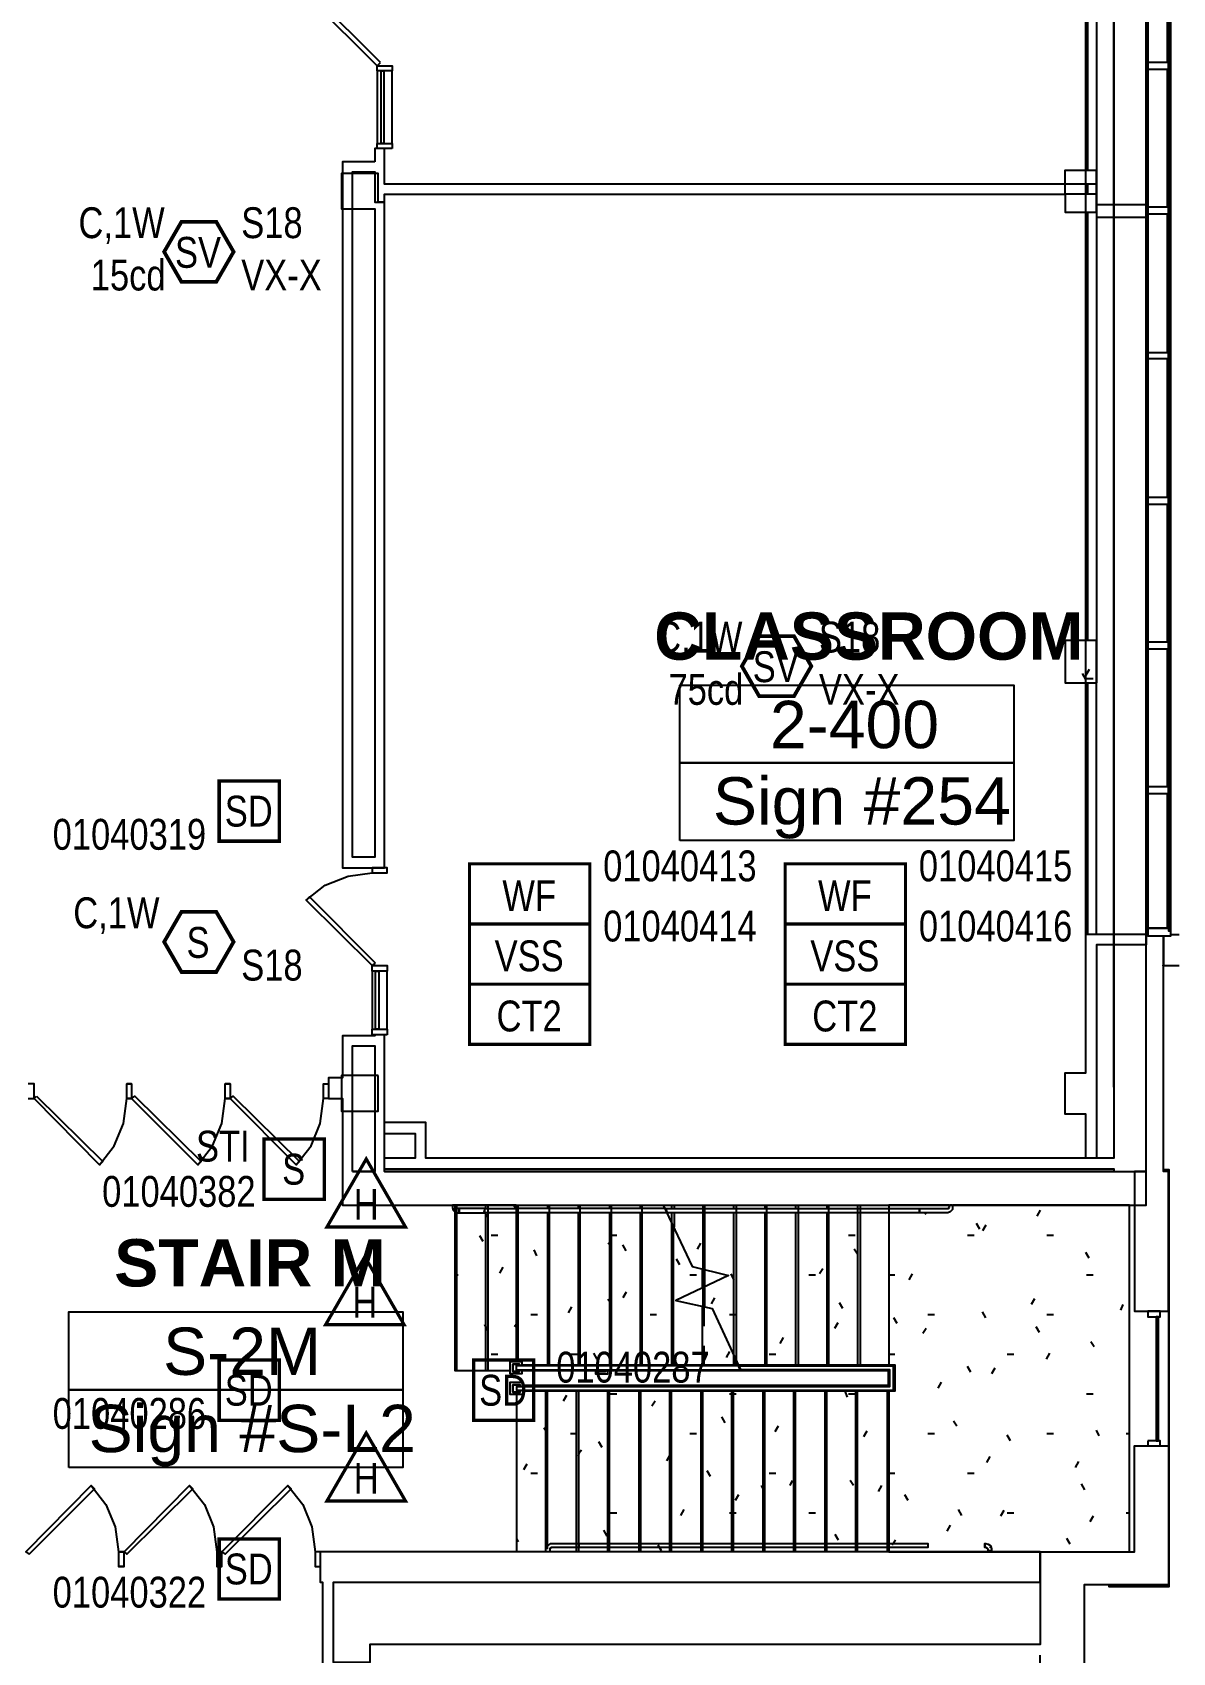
# Model space of a CAD drawing. Header units: inches. Extents: x 9349 to 17082, y 17684 to 25415.
# Drawn here: x 13602 to 14046, y 19510 to 20140 of the extents above; entities that cross this region are included whole.
import ezdxf
from ezdxf.enums import TextEntityAlignment as Align

# ---------------------------------------------------------------- set-up
doc = ezdxf.new("R2010")
doc.units = ezdxf.units.IN
doc.header["$LTSCALE"] = 0.25
doc.header["$MEASUREMENT"] = 0
for name, color, linetype in [('BACKGROUND', 8, 'Continuous'), ('DOOR HOLDER', 1, 'Continuous'), ('MONITOR MODULE', 1, 'Continuous'), ('PULL STATION', 1, 'Continuous'), ('SMOKE DETECTOR', 1, 'Continuous'), ('SPEAKER', 1, 'Continuous'), ('SPEAKER STROBE', 1, 'Continuous'), ('TAMPER SWITCH', 1, 'Continuous'), ('WATERFLOW SWITCH', 1, 'Continuous')]:
    doc.layers.add(name, color=color, linetype=linetype)
doc.styles.add('Arial', font='arial.ttf', dxfattribs={"width": 0.8})
doc.styles.add('PDF Arial', font='arial.ttf')
doc.styles.add('PDF Arial Bold', font='arialbd.ttf')

# ---------------------------------------------------------------- blocks, each defined once
blk = doc.blocks.new('SIGA-278')
at = {"layer": 'PULL STATION', "const_width": 1.3}
blk.add_lwpolyline([(-11.5, -11.68), (-11.5, 11.7), (11.89, 11.7), (11.89, -11.68)], close=True, dxfattribs=at)
at = {"layer": 'PULL STATION', "style": 'Arial', "width": 0.8}
blk.add_text('S', height=12, dxfattribs=at).set_placement((0, 0), align=Align.MIDDLE)
for tag, p in [('ADDRESS', (20.64, 8.96)), ('ZONE', (20.64, -8.58))]:
    blk.add_attdef(tag, text='', height=12, dxfattribs=at).set_placement(p, align=Align.MIDDLE_LEFT)
blk.add_attdef('SUBSCRIPT', text='', height=12, dxfattribs=at).set_placement((-16.56, -9.02), align=Align.MIDDLE_RIGHT)
blk = doc.blocks.new('GC-S7')
at = {"layer": 'SPEAKER', "const_width": 1.46}
blk.add_lwpolyline([(13.83, 0.21), (7.08, 11.9), (-6.42, 11.9), (-13.17, 0.21), (-6.42, -11.49), (7.08, -11.49)], close=True, dxfattribs=at)
at = {"layer": 'SPEAKER', "style": 'Arial', "width": 0.8}
blk.add_text('S', height=12, dxfattribs=at).set_placement((0, 0), align=Align.MIDDLE)
for tag, p in [('C', (-14.98, 11.52)), ('1/2W', (-14.65, -8.82))]:
    blk.add_attdef(tag, text='', height=12, dxfattribs=at).set_placement(p, align=Align.MIDDLE_RIGHT)
blk.add_attdef('Speaker_Circuit', text='', height=12, dxfattribs=at).set_placement((16.8, -8.82), align=Align.MIDDLE_LEFT)
blk = doc.blocks.new('150X-AQN5')
at = {"layer": 'DOOR HOLDER', "const_width": 1.25}
blk.add_lwpolyline([(15.26, -8.81), (0, 17.63), (-15.26, -8.81)], close=True, dxfattribs=at)
at = {"layer": 'DOOR HOLDER', "style": 'Arial', "width": 0.8}
blk.add_text('H', height=12, dxfattribs=at).set_placement((0, 0), align=Align.MIDDLE)
blk.add_attdef('SUBSCRIPT', text='', height=12, dxfattribs=at).set_placement((11.35, 10.49), align=Align.MIDDLE_LEFT)
blk = doc.blocks.new('SIGA-PD')
at = {"layer": 'SMOKE DETECTOR', "const_width": 1.3}
blk.add_lwpolyline([(-11.5, -11.68), (-11.5, 11.7), (11.89, 11.7), (11.89, -11.68)], close=True, dxfattribs=at)
at = {"layer": 'SMOKE DETECTOR', "style": 'Arial', "width": 0.8}
blk.add_text('SD', height=12, dxfattribs=at).set_placement((0, 0), align=Align.MIDDLE)
for tag, p in [('ADDRESS', (20.64, 8.96)), ('ZONE', (20.64, -8.58))]:
    blk.add_attdef(tag, text='', height=12, dxfattribs=at).set_placement(p, align=Align.MIDDLE_LEFT)
blk.add_attdef('SUBSCRIPT', text='', height=12, dxfattribs=at).set_placement((-16.56, -9.02), align=Align.MIDDLE_RIGHT)
blk = doc.blocks.new('GC-S7VM')
at = {"layer": 'SPEAKER STROBE', "const_width": 1.46}
blk.add_lwpolyline([(13.83, 0.21), (7.08, 11.9), (-6.42, 11.9), (-13.17, 0.21), (-6.42, -11.49), (7.08, -11.49)], close=True, dxfattribs=at)
at = {"layer": 'SPEAKER STROBE', "style": 'Arial', "width": 0.8}
blk.add_text('SV', height=12, dxfattribs=at).set_placement((0, 0), align=Align.MIDDLE)
for tag, p in [('C', (-12.95, 11.52)), ('CANDELA', (-12.62, -8.82)), ('1/2W', (-12.62, -29.16))]:
    blk.add_attdef(tag, text='', height=12, dxfattribs=at).set_placement(p, align=Align.MIDDLE_RIGHT)
for tag, p in [('Speaker_Circuit', (16.8, 11.52)), ('Visual_Circuit', (16.8, -8.82))]:
    blk.add_attdef(tag, text='', height=12, dxfattribs=at).set_placement(p, align=Align.MIDDLE_LEFT)
blk = doc.blocks.new('SIGA-CT2')
at = {"layer": 'MONITOR MODULE', "const_width": 1.25}
blk.add_lwpolyline([(-23.19, 12.37), (23.58, 12.37), (23.58, -11.01), (-23.19, -11.01)], close=True, dxfattribs=at)
at = {"layer": 'MONITOR MODULE', "style": 'Arial', "width": 0.8}
blk.add_text('CT2', height=12, dxfattribs=at).set_placement((0, 0), align=Align.MIDDLE)
blk = doc.blocks.new('WATERFLOW SWITCH')
at = {"layer": 'WATERFLOW SWITCH', "const_width": 1.25}
blk.add_lwpolyline([(-23.19, 12.37), (23.58, 12.37), (23.58, -11.01), (-23.19, -11.01)], close=True, dxfattribs=at)
at = {"layer": 'WATERFLOW SWITCH', "style": 'Arial', "width": 0.8}
blk.add_text('WF', height=12, dxfattribs=at).set_placement((0, 0), align=Align.MIDDLE)
for tag, p in [('ADDRESS', (28.76, 11.59)), ('ZONE', (29.08, -8.75))]:
    blk.add_attdef(tag, text='', height=12, dxfattribs=at).set_placement(p, align=Align.MIDDLE_LEFT)
blk = doc.blocks.new('TAMPER SWITCH')
at = {"layer": 'TAMPER SWITCH', "const_width": 1.25}
blk.add_lwpolyline([(-23.39, 12.13), (23.38, 12.13), (23.38, -11.26), (-23.39, -11.26)], close=True, dxfattribs=at)
at = {"layer": 'TAMPER SWITCH', "style": 'Arial', "width": 0.8}
blk.add_text('VSS', height=12, dxfattribs=at).set_placement((-0.2, -0.24), align=Align.MIDDLE)
for tag, p in [('ADDRESS', (28.56, 11.34)), ('ZONE', (28.88, -9))]:
    blk.add_attdef(tag, text='', height=12, dxfattribs=at).set_placement(p, align=Align.MIDDLE_LEFT)

msp = doc.modelspace()

# ---------------------------------------------------------------- linework, layer by layer
at = {"layer": 'BACKGROUND', "ltscale": 1.75}
msp.add_lwpolyline([(14022.82, 19730.07), (14022.82, 20431.75), (14607.8, 20431.73)], dxfattribs=at)
at = {"layer": 'BACKGROUND'}
for points in [[(14016.07, 19789.53), (14035.36, 19789.53), (14035.36, 20415.67), (14038.57, 20415.67)], [(14043.72, 20407.32), (14036, 20407.32), (14036, 20409.89), (14036, 20352.03), (14036, 20295.78), (14036, 20239.53), (14036, 20183.28), (14036, 20127.03), (14036, 20070.78), (14036, 20014.53), (14036, 19957.96), (14036, 19901.71), (14036, 19845.46), (14036, 19789.21), (14036, 19791.78), (14044.04, 19791.78)], [(13739.32, 19698.25), (14022.82, 19698.25), (14022.82, 19697.28), (14035.36, 19697.28), (14035.36, 19757.71), (14035.36, 20398.32), (14022.82, 20398.32), (14022.82, 19757.71), (14022.82, 19702.42), (13755.39, 19702.42), (13755.39, 19716.25), (13751.22, 19716.25), (13739.32, 19716.25)], [(14016.07, 20253.03), (14016.07, 20086.53), (14016.07, 20081.07), (14016.07, 20086.53), (14016.07, 20081.07), (14016.07, 20077.21), (14016.07, 20081.07), (14003.86, 20081.07), (14003.86, 20086.53), (14016.07, 20086.53)], [(14012.54, 20253.03), (14012.54, 20086.53)], [(14048.22, 19789.21), (14045, 19789.21), (14045, 19790.82), (14044.04, 19790.82), (14045, 19790.82), (14045, 19845.46), (14045, 19901.71), (14044.04, 19901.71), (14044.04, 19845.46), (14045, 19845.46), (14045, 19901.71), (14045, 19957.96), (14045, 20014.53), (14045, 20070.78), (14044.04, 20070.78), (14044.04, 20014.53), (14045, 20014.53), (14045, 20070.78), (14045, 20127.03), (14044.04, 20127.03), (14044.04, 20070.78), (14045, 20070.78), (14045, 20127.03), (14045, 20183.28)], [(14044.04, 20183.28), (14044.04, 20127.03), (14045, 20127.03), (14045, 20183.28)], [(13736.43, 20125.1), (13736.43, 20096.82)], [(13742.22, 20096.82), (13742.22, 20125.1)], [(14043.72, 20128.32), (14036, 20128.32), (14036, 20125.75), (14043.72, 20125.75)], [(14003.86, 20077.21), (14003.86, 20081.07)], [(14012.54, 20081.07), (14012.54, 20077.21)], [(14016.07, 20070.14), (14016.07, 20077.21)], [(14016.07, 20077.21), (14016.07, 20070.14)], [(14012.54, 20070.14), (14012.54, 19903.64)], [(14016.07, 20070.14), (14016.07, 19903.64)], [(14043.72, 20072.07), (14036, 20072.07), (14036, 20069.5), (14043.72, 20069.5)], [(14043.72, 20015.5), (14036, 20015.5), (14036, 20013.25), (14043.72, 20013.25)], [(14043.72, 19959.25), (14036, 19959.25), (14036, 19956.67), (14043.72, 19956.67), (14043.72, 19903), (14043.72, 19956.67)], [(14035.36, 19789.53), (14035.36, 19785.35), (14016.07, 19785.35), (14016.07, 19702.42), (14011.89, 19702.42), (14011.89, 19719.46), (14003.86, 19719.46), (14003.86, 19735.53), (14011.89, 19735.53), (14011.89, 19789.53), (14016.07, 19789.53), (14016.07, 19887.25), (14016.07, 19903.64)], [(14016.07, 19903.64), (14016.07, 19887.25)], [(14043.72, 19903), (14036, 19903), (14036, 19900.42), (14043.72, 19900.42), (14043.72, 19846.75), (14043.72, 19900.42)], [(14011.89, 19888.53), (14010.61, 19890.78)], [(14013.18, 19892.39), (14011.89, 19890.14)], [(14012.22, 19888.85), (14014.79, 19888.85)], [(14012.54, 19887.25), (14012.54, 19789.53)], [(14043.72, 19846.75), (14036, 19846.75), (14036, 19844.17), (14043.72, 19844.17)], [(13708.79, 19802.71), (13716.18, 19808.5), (13725.18, 19812.03), (13734.5, 19813.32), (13740.29, 19813.32), (13740.29, 19815.25), (13734.5, 19815.25), (13734.5, 19813.32)], [(14043.72, 19791.78), (14036, 19791.78), (14036, 19788.89), (14045, 19788.89), (14045, 19790.82)], [(13717.47, 19725.57), (13722.93, 19725.57), (13722.93, 19697.28), (13722.93, 19684.1), (14035.36, 19684.1), (14035.36, 19697.28), (14035.36, 19789.21), (14036, 19789.21), (14035.36, 19789.21)], [(14042.11, 19777.32), (14042.11, 19788.89)], [(14042.11, 19788.89), (14042.11, 19777.32)], [(14022.82, 19697.28), (13739.32, 19697.28), (14035.36, 19697.28), (14030.86, 19697.28), (14030.86, 19642.96), (14044.04, 19642.96), (14044.04, 19697.28), (14042.11, 19697.28), (14042.11, 19777.32), (14048.22, 19777.32)], [(14041.79, 19777.32), (14041.79, 19777.32)], [(13734.5, 19775.07), (13734.5, 19752.57)], [(13740.29, 19752.57), (13740.29, 19775.07)], [(13739.32, 19750.32), (13735.47, 19750.32), (13735.47, 19750), (13726.79, 19750), (13722.93, 19750), (13722.93, 19733.6), (13717.47, 19733.6), (13717.47, 19725.57), (13715.54, 19725.57), (13715.54, 19731.35), (13717.47, 19731.35)], [(13600.79, 19725.57), (13603.04, 19725.57), (13603.04, 19731.35), (13600.79, 19731.35)], [(13640.97, 19731.35), (13640.97, 19725.57), (13639.04, 19725.57), (13639.04, 19731.35), (13640.97, 19731.35), (13639.04, 19731.35)], [(13640.97, 19725.57), (13642.25, 19726.53), (13667.97, 19701.14), (13666.68, 19699.85)], [(13679.22, 19731.35), (13679.22, 19725.57), (13677.29, 19725.57), (13677.29, 19731.35), (13679.22, 19731.35), (13677.29, 19731.35)], [(13679.22, 19725.57), (13680.5, 19726.53), (13706.22, 19701.14), (13704.93, 19699.85)], [(13628.43, 19699.85), (13634.22, 19707.25), (13637.75, 19715.92), (13639.04, 19725.57), (13640.97, 19725.57), (13666.68, 19699.85), (13672.47, 19707.25), (13676, 19715.92), (13677.29, 19725.57), (13679.22, 19725.57), (13704.93, 19699.85), (13710.72, 19707.25), (13714.25, 19715.92), (13715.54, 19725.57)], [(13722.93, 19720.75), (13722.93, 19697.28)], [(13739.32, 19712.07), (13751.22, 19712.07), (13751.22, 19702.42), (13739.32, 19702.42)], [(13726.79, 19697.28), (13735.47, 19697.28)], [(14044.04, 19697.28), (14044.04, 19536.57), (14020.89, 19536.57), (14020.89, 19535.92), (14044.36, 19535.92), (14044.36, 19697.92), (14042.11, 19697.92)], [(13765.68, 19684.1), (13766, 19684.1), (13766.32, 19684.1), (13766, 19684.1), (13765.68, 19684.1), (13765.68, 19683.46), (13765.68, 19683.14), (13766, 19682.17), (13766.64, 19681.53), (13767.93, 19681.21), (13768.25, 19681.21), (13775.97, 19681.21), (13777.57, 19681.21), (13778.54, 19681.21), (13778.54, 19619.82)], [(13765.68, 19684.1), (13765.68, 19684.1)], [(13765.68, 19684.1), (13765.68, 19684.1)], [(13765.68, 19684.1), (13765.68, 19684.1)], [(13765.68, 19684.1), (13765.68, 19684.1)], [(13765.68, 19684.1), (13765.68, 19684.1)], [(13765.68, 19684.1), (13765.68, 19684.1)], [(13766, 19684.1), (13766, 19684.1)], [(13766, 19684.1), (13766, 19684.1)], [(13848.61, 19682.82), (13790.43, 19682.82), (13790.43, 19684.1), (13790.11, 19684.1), (13790.43, 19684.1), (13778.54, 19684.1), (13766.64, 19684.1), (13766.32, 19684.1), (13766.64, 19684.1), (13766.64, 19619.82), (13778.54, 19619.82), (13788.18, 19619.82)], [(13778.54, 19684.1), (13778.54, 19682.82), (13776.93, 19682.82), (13775.97, 19682.82), (13768.25, 19682.82), (13768.25, 19682.5), (13768.25, 19682.17), (13768.25, 19681.85), (13768.25, 19681.53), (13768.25, 19681.85), (13768.25, 19682.17), (13768.25, 19681.85), (13768.25, 19682.17), (13768.25, 19682.5), (13768.25, 19682.82), (13767.93, 19682.82), (13767.29, 19682.82), (13766.97, 19683.46), (13766.97, 19684.1), (13766.64, 19684.1), (13766.97, 19684.1)], [(13766.64, 19684.1), (13766.64, 19684.1)], [(13766.64, 19684.1), (13766.64, 19684.1)], [(13766.97, 19684.1), (13766.97, 19684.1)], [(13766.97, 19684.1), (13766.97, 19684.1)], [(13766.97, 19684.1), (13766.97, 19684.1)], [(13766.97, 19684.1), (13766.97, 19684.1)], [(13766.97, 19684.1), (13766.97, 19684.1)], [(13766.97, 19684.1), (13766.97, 19684.1)], [(13768.25, 19682.82), (13768.25, 19682.82)], [(13768.25, 19682.82), (13768.25, 19682.82)], [(13768.25, 19682.5), (13768.25, 19682.5)], [(13768.25, 19682.5), (13768.25, 19682.5)], [(13849.25, 19681.21), (13848.61, 19682.82), (13923.18, 19682.82), (13947.29, 19682.82), (13947.29, 19681.21), (13923.18, 19681.21), (13849.25, 19681.21), (13790.43, 19681.21), (13778.54, 19681.21), (13778.22, 19681.21), (13778.22, 19681.53), (13778.22, 19681.85), (13777.89, 19681.85), (13778.22, 19682.17), (13778.22, 19682.5), (13778.22, 19682.82), (13778.54, 19682.82), (13790.43, 19682.82), (13790.43, 19681.21), (13790.43, 19623.35)], [(13778.22, 19682.5), (13778.22, 19682.5)], [(13790.11, 19682.82), (13790.11, 19683.14), (13789.79, 19683.46), (13789.79, 19684.1), (13790.11, 19684.1), (13789.79, 19684.1)], [(13790.11, 19684.1), (13790.11, 19684.1)], [(13790.11, 19684.1), (13790.11, 19684.1)], [(13790.11, 19684.1), (13790.11, 19684.1)], [(13790.11, 19684.1), (13790.11, 19684.1)], [(13790.43, 19684.1), (13802.64, 19684.1), (13814.54, 19684.1), (13826.75, 19684.1), (13838.64, 19684.1), (13847.64, 19684.1), (13850.86, 19684.1), (13863.07, 19684.1), (13874.97, 19684.1), (13887.18, 19684.1), (13899.07, 19684.1), (13911.29, 19684.1), (13923.18, 19684.1), (13935.39, 19684.1)], [(13790.43, 19682.5), (13790.43, 19682.17), (13790.43, 19681.85), (13790.43, 19681.53)], [(13923.18, 19684.1), (13923.18, 19622.07), (13937.64, 19622.07), (13937.64, 19611.78), (13802.64, 19611.78)], [(13802.64, 19684.1), (13802.64, 19682.82)], [(13814.54, 19684.1), (13814.54, 19682.82)], [(13826.75, 19684.1), (13826.75, 19682.82)], [(13838.64, 19684.1), (13838.64, 19682.82)], [(13847.64, 19684.1), (13858.89, 19660.32), (13873.04, 19656.78), (13852.47, 19647.14), (13866.61, 19643.92), (13877.86, 19619.82), (13876.89, 19622.07), (13923.18, 19622.07)], [(13850.86, 19684.1), (13850.86, 19682.82)], [(13851.82, 19684.1), (13851.82, 19682.82)], [(13874.97, 19684.1), (13874.97, 19682.82)], [(13887.18, 19684.1), (13887.18, 19682.82)], [(13894.25, 19684.1), (13894.25, 19684.1)], [(13899.07, 19684.1), (13899.07, 19682.82)], [(13911.29, 19684.1), (13911.29, 19682.82)], [(13947.29, 19681.53), (13947.29, 19681.85), (13947.29, 19682.17), (13947.29, 19682.5), (13947.29, 19682.82), (13957.89, 19682.82), (13958.54, 19682.82), (13958.86, 19683.46), (13958.86, 19684.1), (13935.39, 19684.1), (13935.39, 19622.07)], [(14018, 19549.42), (14028.93, 19549.42), (14028.93, 19684.1), (13960.14, 19684.1), (13960.14, 19683.46), (13960.14, 19682.5), (13959.18, 19681.53), (13958.22, 19681.21), (13957.89, 19681.21), (13947.29, 19681.21), (13947.29, 19681.53), (13947.29, 19681.85), (13947.29, 19682.17)], [(13947.29, 19682.82), (13947.29, 19682.82)], [(13947.29, 19682.5), (13947.29, 19682.5)], [(13959.82, 19684.1), (13959.5, 19684.1), (13959.18, 19684.1)], [(13959.18, 19684.1), (13959.18, 19684.1)], [(13959.82, 19684.1), (13959.82, 19684.1)], [(13768.25, 19682.17), (13768.25, 19682.17)], [(13768.25, 19682.17), (13768.25, 19682.17)], [(13768.25, 19682.17), (13768.25, 19682.17)], [(13768.25, 19682.17), (13768.25, 19682.17)], [(13768.25, 19681.85), (13768.25, 19681.85)], [(13768.25, 19681.85), (13768.25, 19681.85)], [(13768.25, 19681.85), (13768.25, 19681.85)], [(13768.25, 19681.85), (13768.25, 19681.85)], [(13768.25, 19681.53), (13768.25, 19681.53)], [(13768.25, 19681.53), (13768.25, 19681.53)], [(13768.25, 19681.21), (13768.25, 19681.21)], [(13768.25, 19681.21), (13768.25, 19681.21)], [(13768.25, 19681.21), (13768.25, 19681.21)], [(13768.25, 19681.21), (13768.25, 19681.21)], [(13778.22, 19682.17), (13778.22, 19682.17)], [(13778.22, 19681.53), (13778.22, 19681.53)], [(13778.22, 19681.21), (13778.22, 19681.21)], [(13779.82, 19681.21), (13778.54, 19679.28), (13778.54, 19678.96)], [(13790.43, 19682.17), (13790.43, 19682.17)], [(13790.43, 19681.85), (13790.43, 19681.85)], [(13790.43, 19681.53), (13790.43, 19681.53)], [(13802.64, 19681.21), (13802.64, 19622.07)], [(13814.54, 19681.21), (13814.54, 19622.07)], [(13826.75, 19681.21), (13826.75, 19622.07)], [(13838.64, 19681.21), (13838.64, 19622.07)], [(13850.86, 19681.21), (13850.86, 19677.35)], [(13850.86, 19678), (13850.86, 19622.07)], [(13851.82, 19681.21), (13851.82, 19675.75)], [(13874.97, 19681.21), (13874.97, 19625.6)], [(13887.18, 19681.21), (13887.18, 19622.07)], [(13899.07, 19681.21), (13899.07, 19622.07)], [(13911.29, 19681.21), (13911.29, 19622.07)], [(13947.29, 19682.17), (13947.29, 19682.17)], [(13947.29, 19682.17), (13947.29, 19682.17)], [(13947.29, 19681.85), (13947.29, 19681.85)], [(13947.29, 19681.85), (13947.29, 19681.85)], [(13947.29, 19681.53), (13947.29, 19681.53)], [(13947.29, 19681.21), (13947.29, 19681.21)], [(13947.29, 19681.21), (13947.29, 19681.21)], [(13949.86, 19680.57), (13949.22, 19681.21)], [(13970.75, 19674.78), (13969.47, 19677.03)], [(13973, 19676.39), (13971.72, 19674.14)], [(13994.22, 19682.17), (13992.93, 19679.92)], [(13777.57, 19669.96), (13776.29, 19672.21)], [(13780.79, 19672.53), (13783.36, 19672.53)], [(13827.39, 19671.25), (13826.75, 19669.64), (13826.11, 19669)], [(13827.07, 19672.53), (13829.64, 19672.53)], [(13919.64, 19672.53), (13922.22, 19672.53)], [(13965.93, 19672.53), (13968.5, 19672.53)], [(13996.79, 19672.53), (13999.36, 19672.53)], [(13798.47, 19664.5), (13797.5, 19666.75)], [(13833.18, 19666.42), (13831.89, 19668.67)], [(13862.11, 19669.32), (13860.82, 19667.07)], [(13923.18, 19665.14), (13921.89, 19667.07)], [(14013.18, 19663.53), (14011.89, 19665.78)], [(13785.29, 19660), (13784, 19657.75)], [(13854.07, 19660.96), (13852.79, 19663.21)], [(13862.75, 19659.35), (13862.75, 19651.96)], [(13863.39, 19659.03), (13863.39, 19652.28)], [(13875.29, 19655.17), (13874.97, 19655.5), (13874, 19657.42)], [(13909.68, 19659.35), (13908.39, 19657.42)], [(13944.39, 19657.42), (13943.11, 19655.17)], [(13766.64, 19657.1), (13767.93, 19657.1)], [(13857.93, 19657.1), (13860.5, 19657.1)], [(13904.22, 19657.1), (13906.79, 19657.1)], [(13935.07, 19657.1), (13935.39, 19657.1), (13937.64, 19657.1)], [(14012.22, 19657.1), (14014.79, 19657.1)], [(13827.39, 19645.53), (13826.75, 19646.82), (13826.11, 19647.46)], [(13833.18, 19650.35), (13831.89, 19648.1)], [(13862.75, 19644.89), (13862.75, 19622.07)], [(13867.57, 19648.1), (13866.29, 19645.85)], [(13917.39, 19643.92), (13916.11, 19646.17)], [(13991.97, 19647.78), (13990.68, 19645.53)], [(14026.36, 19645.53), (14025.39, 19643.28)], [(13791.07, 19639.1), (13790.43, 19637.82), (13789.79, 19636.85)], [(13796.22, 19641.67), (13798.79, 19641.67)], [(13811.97, 19644.57), (13810.68, 19642.32)], [(13842.5, 19641.67), (13845.07, 19641.67)], [(13863.39, 19644.57), (13863.39, 19637.17)], [(13873.36, 19641.67), (13874.97, 19641.67), (13875.93, 19641.67)], [(13915.47, 19638.46), (13914.18, 19636.21)], [(13938.61, 19638.14), (13937.32, 19640.39)], [(13950.5, 19641.67), (13953.07, 19641.67)], [(13973, 19640.39), (13971.72, 19642.64)], [(13996.79, 19641.67), (13999.36, 19641.67)], [(13779.5, 19635.57), (13778.54, 19637.17), (13778.22, 19637.82)], [(13894.25, 19632.67), (13892.97, 19630.42)], [(13949.86, 19636.21), (13948.57, 19634.28)], [(13993.89, 19634.6), (13992.61, 19636.85)], [(13780.79, 19626.25), (13783.36, 19626.25)], [(13811.64, 19626.25), (13814.22, 19626.25)], [(13821.93, 19624.32), (13820.64, 19626.57)], [(13863.39, 19629.46), (13863.39, 19622.07)], [(13873.36, 19627.21), (13872.07, 19624.96)], [(13874.97, 19626.25), (13874.97, 19622.07)], [(13888.79, 19626.25), (13891.36, 19626.25)], [(13935.07, 19626.25), (13935.39, 19626.25), (13937.64, 19626.25)], [(13981.36, 19626.25), (13983.93, 19626.25)], [(13997.75, 19626.57), (13996.47, 19624.32)], [(14015.11, 19629.14), (14013.82, 19631.07)], [(13792.68, 19620.14), (13792.68, 19618.53), (13788.18, 19618.53), (13788.18, 19623.35), (13792.68, 19623.35), (13792.68, 19621.75)], [(13792.68, 19622.07), (13876.89, 19622.07)], [(13792.68, 19619.82), (13877.86, 19619.82)], [(13821.29, 19619.82), (13821.29, 19618.53), (13826.11, 19618.53), (13826.11, 19619.82), (13923.18, 19619.82), (13935.07, 19619.82), (13935.07, 19614.03), (13802.64, 19614.03), (13793, 19614.03)], [(13875.61, 19624.64), (13875.61, 19622.07)], [(13876.57, 19622.07), (13875.93, 19623.03)], [(13877.54, 19620.14), (13876.89, 19621.75)], [(13877.86, 19619.82), (13877.86, 19619.82)], [(13877.86, 19619.82), (13877.86, 19619.82)], [(13877.86, 19619.82), (13877.86, 19619.82)], [(13967.22, 19619.17), (13965.93, 19621.42)], [(13976.54, 19620.78), (13975.25, 19618.53)], [(13793, 19612.1), (13793, 19610.5), (13788.18, 19610.5), (13788.18, 19615.32), (13793, 19615.32), (13793, 19613.71)], [(13955.64, 19615.32), (13954.36, 19613.07)], [(13935.39, 19611.78), (13935.39, 19549.42), (13994.22, 19549.42), (13715.22, 19549.42), (13714.25, 19549.42), (13712.32, 19549.42), (13712.32, 19543.64), (13714.25, 19543.64)], [(13802.97, 19549.42), (13802.64, 19549.42), (13802.32, 19549.42), (13790.75, 19549.42), (13790.75, 19610.5)], [(13802.64, 19550.39), (13802.64, 19611.78), (13793, 19611.78)], [(13810.04, 19610.17), (13808.75, 19607.92)], [(13814.86, 19549.42), (13814.86, 19611.78)], [(13826.75, 19549.42), (13826.75, 19611.78)], [(13827.07, 19610.82), (13829.64, 19610.82)], [(13838.97, 19549.42), (13838.97, 19611.78)], [(13844.43, 19607.92), (13843.14, 19606)], [(13850.86, 19549.42), (13850.86, 19611.78)], [(13863.07, 19549.42), (13863.07, 19611.78)], [(13873.36, 19610.82), (13874.97, 19610.82), (13875.93, 19610.82)], [(13874.97, 19549.42), (13874.97, 19611.78)], [(13887.18, 19549.42), (13887.18, 19611.78)], [(13899.07, 19549.42), (13899.07, 19611.78)], [(13911.29, 19549.42), (13911.29, 19611.78)], [(13919.32, 19609.53), (13918.36, 19611.78)], [(13919.64, 19610.82), (13922.22, 19610.82)], [(13923.18, 19549.42), (13923.18, 19611.78)], [(14012.22, 19610.82), (14014.79, 19610.82)], [(13871.75, 19599.57), (13870.47, 19601.82)], [(13802.64, 19595.39), (13801.36, 19597.64)], [(13802.64, 19595.39), (13802.64, 19595.39)], [(13811.64, 19595.39), (13814.22, 19595.39)], [(13857.93, 19595.39), (13860.5, 19595.39)], [(13892.32, 19598.28), (13891.04, 19596.03)], [(13926.72, 19596.35), (13925.43, 19594.1)], [(13950.5, 19595.39), (13953.07, 19595.39)], [(13961.75, 19598.28), (13960.47, 19600.21)], [(13982.64, 19592.5), (13981.36, 19594.75)], [(13996.79, 19595.39), (13999.36, 19595.39)], [(14017.04, 19594.42), (14016.07, 19596.67)], [(14027.64, 19595.39), (14028.93, 19595.39)], [(13994.22, 19549.42), (13994.22, 19513.42), (13737.39, 19513.42), (13733.54, 19513.42), (13733.54, 19506.35), (13719.39, 19506.35), (13719.39, 19537.53), (13994.22, 19537.53), (13994.22, 19549.42), (14011.25, 19549.42), (14030.86, 19549.42), (14030.86, 19590.57), (14044.04, 19590.57), (14044.04, 19549.42), (14044.04, 19536.57), (14011.25, 19536.57), (14011.25, 19503.78), (13994.22, 19503.78), (13994.22, 19509.25)], [(13815.82, 19588.96), (13814.86, 19587.67), (13814.54, 19586.71)], [(13823.86, 19589.92), (13822.57, 19592.17)], [(13794.61, 19583.5), (13793.32, 19581.25)], [(13850.22, 19587.03), (13848.93, 19584.78)], [(13974.61, 19586.39), (13973.32, 19584.14)], [(14009, 19584.46), (14007.72, 19582.21)], [(13796.22, 19579.96), (13798.79, 19579.96)], [(13865.97, 19578.67), (13864.68, 19580.92)], [(13888.79, 19579.96), (13891.36, 19579.96)], [(13897.79, 19577.07), (13896.82, 19575.14)], [(13921.57, 19575.14), (13920.29, 19577.07)], [(13935.07, 19579.96), (13935.39, 19579.96), (13937.64, 19579.96)], [(13965.93, 19579.96), (13968.5, 19579.96)], [(14011.57, 19573.53), (14010.29, 19575.78)], [(13625.22, 19575.14), (13631, 19567.75), (13634.54, 19559.07), (13635.82, 19549.42), (13638.07, 19549.42), (13663.47, 19575.14), (13669.25, 19567.75), (13672.79, 19559.07), (13674.07, 19549.42), (13676, 19549.42), (13701.72, 19575.14), (13707.5, 19567.75), (13711.04, 19559.07), (13712.32, 19549.42)], [(13638.07, 19549.42), (13639.04, 19548.46), (13664.75, 19573.85), (13663.47, 19575.14)], [(13676, 19549.42), (13677.29, 19548.46), (13703, 19573.85), (13701.72, 19575.14)], [(13876.89, 19571.6), (13875.61, 19569.35)], [(13887.18, 19572.89), (13885.89, 19575.14)], [(13932.5, 19575.14), (13931.22, 19572.89)], [(13942.79, 19569.35), (13941.5, 19571.6)], [(13827.07, 19564.53), (13829.64, 19564.53)], [(13855.68, 19565.82), (13854.39, 19563.57)], [(13873.36, 19564.53), (13874.97, 19564.53), (13875.93, 19564.53)], [(13904.22, 19564.53), (13906.79, 19564.53)], [(13963.68, 19563.57), (13962.39, 19565.82)], [(13980.07, 19565.5), (13978.79, 19563.25)], [(13981.36, 19564.53), (13983.93, 19564.53)], [(14014.79, 19563.25), (14013.5, 19561)], [(14027.64, 19564.53), (14028.93, 19564.53)], [(13825.79, 19555.53), (13824.5, 19557.78)], [(13959.18, 19559.71), (13957.89, 19557.46)], [(13791.39, 19553.28), (13790.75, 19554.57)], [(13802, 19549.42), (13802, 19550.39), (13802.32, 19551.35), (13802.97, 19552), (13803.93, 19552.64), (13804.25, 19552.64), (13814.86, 19552.64), (13814.86, 19552.32), (13814.86, 19552), (13814.86, 19551.67), (13814.86, 19551.35)], [(13814.86, 19552.32), (13814.86, 19552), (13814.86, 19551.67), (13814.86, 19551.35), (13814.86, 19551.03), (13804.25, 19551.03), (13803.61, 19550.71), (13803.61, 19550.39), (13803.61, 19549.42)], [(13814.86, 19552.64), (13814.86, 19552.64)], [(13814.86, 19552.32), (13814.86, 19552.32)], [(13814.86, 19552.32), (13814.86, 19552.32)], [(13814.86, 19551.67), (13814.86, 19551.67)], [(13814.86, 19551.67), (13814.86, 19551.67)], [(13814.86, 19551.35), (13814.86, 19551.35)], [(13814.86, 19551.03), (13814.86, 19551.03)], [(13814.86, 19551.03), (13814.86, 19551.03)], [(13847, 19549.75), (13845.72, 19552)], [(13915.79, 19553.92), (13914.5, 19556.17)], [(13937.97, 19553.92), (13936.68, 19552)], [(13972.68, 19552.64), (13972.68, 19552.32), (13972.68, 19552), (13972.68, 19551.67), (13972.68, 19551.35), (13972.68, 19551.67), (13972.68, 19552), (13972.68, 19552.32), (13972.68, 19552.64), (13973, 19552.64), (13973.97, 19552.32), (13974.93, 19551.67), (13975.25, 19550.71), (13975.25, 19550.39), (13975.25, 19549.75), (13974.93, 19549.75), (13974.61, 19549.75), (13974.29, 19549.75), (13974.61, 19549.75), (13974.93, 19549.75), (13975.25, 19549.75)], [(13972.68, 19552.64), (13972.68, 19552.64)], [(13972.68, 19552.64), (13972.68, 19552.64)], [(13972.68, 19552.32), (13972.68, 19552.32)], [(13972.68, 19552.32), (13972.68, 19552.32)], [(13972.68, 19552.32), (13972.68, 19552.32)], [(13972.68, 19552.32), (13972.68, 19552.32)], [(13972.68, 19551.67), (13972.68, 19551.67)], [(13972.68, 19551.67), (13972.68, 19551.67)], [(13973.97, 19549.75), (13974.29, 19549.75), (13973.97, 19549.75), (13973.97, 19550.39), (13973.64, 19550.71), (13973, 19551.03), (13972.68, 19551.03), (13972.68, 19551.35), (13972.68, 19551.03)], [(13972.68, 19551.35), (13972.68, 19551.35)], [(13972.68, 19551.35), (13972.68, 19551.35)], [(13972.68, 19551.03), (13972.68, 19551.03)], [(13972.68, 19551.03), (13972.68, 19551.03)], [(13972.68, 19551.03), (13972.68, 19551.03)], [(13972.68, 19551.03), (13972.68, 19551.03)], [(13974.93, 19551.35), (13974.93, 19551.03), (13974.61, 19551.35)], [(14005.79, 19552.32), (14004.5, 19554.57)], [(13638.07, 19543.64), (13638.07, 19549.42), (13635.82, 19549.42), (13635.82, 19543.64), (13638.07, 19543.64), (13635.82, 19543.64)], [(13676, 19543.64), (13676, 19549.42), (13674.07, 19549.42), (13674.07, 19543.64), (13676, 19543.64), (13674.07, 19543.64)], [(13714.25, 19549.42), (13714.25, 19537.53), (13715.22, 19537.53), (13715.22, 19502.5), (13719.39, 19502.5), (13733.54, 19502.5), (13733.54, 19501.53), (13733.54, 19499.28), (13739.32, 19499.28), (13739.32, 19501.53)], [(13802.64, 19549.42), (13802.64, 19549.42)], [(13802.97, 19549.42), (13802.97, 19549.42)], [(13935.39, 19549.42), (13923.18, 19549.42), (13911.29, 19549.42), (13899.07, 19549.42), (13887.18, 19549.42), (13874.97, 19549.42), (13863.07, 19549.42), (13850.86, 19549.42), (13838.97, 19549.42), (13826.75, 19549.42), (13814.86, 19549.42), (13803.29, 19549.42)], [(13973.97, 19549.75), (13973.97, 19549.75)], [(13973.97, 19549.75), (13973.97, 19549.75)], [(13973.97, 19549.75), (13973.97, 19549.75)], [(13973.97, 19549.75), (13973.97, 19549.75)], [(13973.97, 19549.75), (13973.97, 19549.75)], [(13973.97, 19549.75), (13973.97, 19549.75)], [(13974.29, 19549.75), (13974.29, 19549.75)], [(13974.29, 19549.75), (13974.29, 19549.75)], [(13974.93, 19549.75), (13974.93, 19549.75)], [(13974.93, 19549.75), (13974.93, 19549.75)], [(13975.25, 19549.75), (13975.25, 19549.75)], [(13975.25, 19549.75), (13975.25, 19549.75)], [(13975.25, 19549.75), (13975.25, 19549.75)], [(13975.25, 19549.75), (13975.25, 19549.75)], [(13975.25, 19549.75), (13975.25, 19549.75)], [(13975.25, 19549.75), (13975.25, 19549.75)]]:
    msp.add_lwpolyline(points, dxfattribs=at)
at = {"layer": 'BACKGROUND', "ltscale": 0.863333}
msp.add_lwpolyline([(14011.89, 19789.21), (14011.89, 20410.53)], dxfattribs=at)
at = {"layer": 'BACKGROUND'}
for points in [[(14043.72, 20128.32), (14043.72, 20182)], [(13737.72, 20128.32), (13712, 20154.03), (13710.72, 20152.75), (13736.43, 20127.03)], [(13742.22, 20125.1), (13736.43, 20125.1), (13736.43, 20127.03), (13742.22, 20127.03)], [(13739, 20096.82), (13738.04, 20096.82), (13738.04, 20125.1), (13739, 20125.1)], [(14036, 20128.32), (14036, 20125.75), (14044.04, 20125.75), (14044.04, 20128.32)], [(14043.72, 20072.07), (14043.72, 20125.75)], [(13735.47, 20089.75), (13722.93, 20089.75), (13722.93, 20085.89), (13722.93, 19819.42), (13722.93, 19815.25), (13735.47, 19815.25), (13739.32, 19815.25), (13739.32, 20074), (13736.75, 20074), (13736.75, 20085.25), (13722.61, 20085.25), (13722.61, 20071.42), (13735.47, 20071.42), (13735.47, 19819.42), (13726.79, 19819.42), (13726.79, 20085.89), (13735.47, 20085.89), (13735.47, 20074), (13739.32, 20074), (13739.32, 20077.21), (14003.86, 20077.21), (14003.86, 20081.07), (13739.32, 20081.07), (13739.32, 20094.89), (13735.47, 20094.89)], [(13742.22, 20094.89), (13736.43, 20094.89), (13736.43, 20096.82), (13742.22, 20096.82)], [(14003.86, 20077.21), (14003.86, 20070.14), (14016.07, 20070.14), (14016.07, 20077.21)], [(14035.36, 20073.03), (14016.07, 20073.03), (14016.07, 20068.21), (14035.36, 20068.21)], [(14036, 20072.07), (14036, 20069.5), (14044.04, 20069.5), (14044.04, 20072.07)], [(14043.72, 20015.5), (14043.72, 20069.5)], [(14036, 20015.5), (14036, 20013.25), (14044.04, 20013.25), (14044.04, 20015.5)], [(14043.72, 19959.25), (14043.72, 20013.25)], [(14045, 19957.96), (14045, 20014.53), (14044.04, 20014.53), (14044.04, 19957.96)], [(14036, 19959.25), (14036, 19956.67), (14044.04, 19956.67), (14044.04, 19959.25)], [(14045, 19957.96), (14044.04, 19957.96), (14044.04, 19901.71), (14045, 19901.71)], [(14003.86, 19903.64), (14003.86, 19887.25), (14016.07, 19887.25), (14016.07, 19903.64)], [(14036, 19903), (14036, 19900.42), (14044.04, 19900.42), (14044.04, 19903)], [(13854.07, 19856.07), (13854.07, 19886.28), (13983.93, 19886.28), (13983.93, 19856.07)], [(13854.07, 19825.85), (13854.07, 19856.07), (13983.93, 19856.07), (13983.93, 19825.85)], [(14036, 19846.75), (14036, 19844.17), (14044.04, 19844.17), (14044.04, 19846.75)], [(14043.72, 19791.78), (14043.72, 19844.17)], [(14044.04, 19791.78), (14044.04, 19790.82), (14045, 19790.82), (14045, 19845.46), (14044.04, 19845.46)], [(13735.79, 19778.28), (13710.07, 19804), (13708.79, 19802.71), (13734.5, 19777.32)], [(13740.29, 19775.07), (13734.5, 19775.07), (13734.5, 19777.32), (13740.29, 19777.32)], [(14042.11, 19777.32), (14041.79, 19777.32)], [(13737.07, 19752.57), (13735.79, 19752.57), (13735.79, 19775.07), (13737.07, 19775.07)], [(13740.29, 19750.32), (13734.5, 19750.32), (13734.5, 19752.57), (13740.29, 19752.57)], [(13726.79, 19697.28), (13726.79, 19746.14), (13735.47, 19746.14), (13735.47, 19697.28)], [(13736.75, 19734.57), (13722.61, 19734.57), (13722.61, 19720.75), (13736.75, 19720.75)], [(13604, 19726.53), (13629.72, 19701.14), (13628.43, 19699.85), (13603.04, 19725.57)], [(13768.25, 19681.53), (13768.25, 19681.85), (13768.25, 19681.53), (13768.25, 19681.21)], [(13616.54, 19612.42), (13616.54, 19642.64), (13746.39, 19642.64), (13746.39, 19612.42)], [(14036, 19642.96), (14036, 19640.71), (14040.82, 19640.71), (14040.82, 19642.96)], [(14039.22, 19640.71), (14039.22, 19592.5), (14040.18, 19592.5), (14040.18, 19640.71)], [(13791.72, 19620.14), (13791.72, 19619.5), (13789.14, 19619.5), (13789.14, 19622.39), (13789.14, 19619.5), (13791.72, 19619.5)], [(13789.14, 19622.39), (13791.72, 19622.39), (13791.72, 19621.75), (13791.72, 19622.39)], [(13877.54, 19620.14), (13876.89, 19621.75), (13790.43, 19621.75), (13790.43, 19620.14)], [(13876.89, 19621.75), (13923.18, 19621.75), (13937, 19621.75), (13937, 19612.1), (13802.64, 19612.1), (13790.75, 19612.1), (13790.75, 19613.71), (13802.64, 19613.71), (13935.72, 19613.71), (13935.72, 19620.14), (13923.18, 19620.14), (13877.54, 19620.14)], [(13825.14, 19619.82), (13825.14, 19619.5), (13822.57, 19619.5), (13822.57, 19619.82), (13822.57, 19619.5), (13825.14, 19619.5)], [(13876.89, 19622.07), (13877.86, 19619.82)], [(13792.04, 19611.46), (13789.14, 19611.46), (13789.14, 19614.35), (13792.04, 19614.35), (13792.04, 19613.71), (13792.04, 19614.35), (13789.14, 19614.35), (13789.14, 19611.46), (13792.04, 19611.46), (13792.04, 19612.1)], [(13616.54, 19582.21), (13616.54, 19612.42), (13746.39, 19612.42), (13746.39, 19582.21)], [(14036, 19592.5), (14036, 19590.57), (14040.82, 19590.57), (14040.82, 19592.5)], [(13601.11, 19548.46), (13626.5, 19573.85), (13625.22, 19575.14), (13599.82, 19549.42)], [(13947.29, 19552.64), (13950.5, 19552.64), (13950.5, 19551.03), (13947.29, 19551.03), (13814.86, 19551.03), (13814.86, 19552.64)]]:
    msp.add_lwpolyline(points, close=True, dxfattribs=at)
at = {"layer": 'BACKGROUND', "ltscale": 0.176667}
msp.add_lwpolyline([(13739.32, 19697.28), (13739.32, 19750.32)], dxfattribs=at)
at = {"layer": 'BACKGROUND', "ltscale": 0.063333}
for points in [[(13767.29, 19684.1), (13767.29, 19619.82)], [(13779.5, 19684.1), (13779.5, 19619.82)], [(13924.14, 19684.1), (13924.14, 19622.07)], [(13813.89, 19549.42), (13813.89, 19611.78)]]:
    msp.add_lwpolyline(points, dxfattribs=at)
at = {"layer": 'BACKGROUND', "ltscale": 0.08}
msp.add_lwpolyline([(13791.07, 19684.1), (13791.07, 19623.35)], dxfattribs=at)
at = {"layer": 'BACKGROUND', "ltscale": 0.061667}
for points in [[(13803.29, 19684.1), (13803.29, 19622.07)], [(13815.18, 19684.1), (13815.18, 19622.07)], [(13827.39, 19684.1), (13827.39, 19622.07)], [(13839.29, 19684.1), (13839.29, 19622.07)], [(13887.82, 19684.1), (13887.82, 19622.07)], [(13900.04, 19684.1), (13900.04, 19622.07)], [(13911.93, 19684.1), (13911.93, 19622.07)], [(13802, 19549.42), (13802, 19611.78)], [(13826.11, 19549.42), (13826.11, 19611.78)], [(13838.32, 19549.42), (13838.32, 19611.78)], [(13850.22, 19549.42), (13850.22, 19611.78)], [(13862.43, 19549.42), (13862.43, 19611.78)], [(13874.32, 19549.42), (13874.32, 19611.78)], [(13886.54, 19549.42), (13886.54, 19611.78)], [(13898.43, 19549.42), (13898.43, 19611.78)], [(13910.64, 19549.42), (13910.64, 19611.78)], [(13922.54, 19549.42), (13922.54, 19611.78)], [(13934.75, 19549.42), (13934.75, 19611.78)]]:
    msp.add_lwpolyline(points, dxfattribs=at)
at = {"layer": 'BACKGROUND', "ltscale": 0.113333}
msp.add_lwpolyline([(13863.07, 19684.1), (13863.07, 19644.89)], dxfattribs=at)
at = {"layer": 'BACKGROUND', "ltscale": 0.041667}
msp.add_lwpolyline([(13863.72, 19684.1), (13863.72, 19644.57)], dxfattribs=at)
at = {"layer": 'BACKGROUND', "ltscale": 0.078333}
msp.add_lwpolyline([(13875.93, 19684.1), (13875.93, 19624)], dxfattribs=at)
at = {"layer": 'BACKGROUND', "ltscale": 0.07}
msp.add_lwpolyline([(13851.5, 19676.39), (13851.5, 19622.07)], dxfattribs=at)

# ---------------------------------------------------------------- block references
at = {"layer": 'DOOR HOLDER'}
for p in [(13732.17, 19684.47), (13731.63, 19646.47), (13732.17, 19577.97)]:
    msp.add_blockref('150X-AQN5', p, dxfattribs=at)
at = {"layer": 'MONITOR MODULE'}
for p in [(13795.51, 19757.69), (13918.23, 19757.69)]:
    msp.add_blockref('SIGA-CT2', p, dxfattribs=at)
at = {"layer": 'PULL STATION'}
ref = msp.add_blockref('SIGA-278', (13703.96, 19698.13), dxfattribs=at)
ref.add_attrib('ADDRESS', 'STI', dxfattribs={"height": 12, "style": 'Arial', "width": 0.8}).set_placement((13666, 19707.09), align=Align.MIDDLE_LEFT)
ref.add_attrib('ZONE', '01040382', dxfattribs={"height": 12, "style": 'Arial', "width": 0.8}).set_placement((13629.5, 19689.5), align=Align.MIDDLE_LEFT)
at = {"layer": 'SMOKE DETECTOR'}
for p, values in [((13686.5, 19837.33), {'SUBSCRIPT': '01040319'}), ((13785.38, 19612.21), {'ADDRESS': '01040287'}), ((13686.5, 19612.21), {'SUBSCRIPT': '01040286'}), ((13686.5, 19542.72), {'SUBSCRIPT': '01040322'})]:
    msp.add_blockref('SIGA-PD', p, dxfattribs=at).add_auto_attribs(values)
at = {"layer": 'SPEAKER'}
msp.add_blockref('GC-S7', (13666.78, 19786.29), dxfattribs=at).add_auto_attribs({'C': 'C,1W', 'Speaker_Circuit': 'S18'})
at = {"layer": 'SPEAKER STROBE'}
for p, values in [((13666.78, 20054.55), {'C': 'C,1W', 'Speaker_Circuit': 'S18', 'Visual_Circuit': 'VX-X', 'CANDELA': '15cd'}), ((13891.37, 19893.47), {'C': 'C,1W', 'Speaker_Circuit': 'S18', 'Visual_Circuit': 'VX-X', 'CANDELA': '75cd'})]:
    msp.add_blockref('GC-S7VM', p, dxfattribs=at).add_auto_attribs(values)
at = {"layer": 'TAMPER SWITCH'}
for p, values in [((13795.71, 19781.31), {'ADDRESS': '01040414'}), ((13918.43, 19781.31), {'ADDRESS': '01040416'})]:
    msp.add_blockref('TAMPER SWITCH', p, dxfattribs=at).add_auto_attribs(values)
at = {"layer": 'WATERFLOW SWITCH'}
for p, values in [((13795.51, 19804.45), {'ADDRESS': '01040413'}), ((13918.23, 19804.45), {'ADDRESS': '01040415'})]:
    msp.add_blockref('WATERFLOW SWITCH', p, dxfattribs=at).add_auto_attribs(values)

# ---------------------------------------------------------------- texts
at = {"layer": 'BACKGROUND', "attachment_point": 7}
for s, insert, char_height, style in [('CLASSROOM', (13844.11, 19895.92), 18.379, 'PDF Arial Bold'), ('2-400', (13889.11, 19861.54), 18.408, 'PDF Arial'), ('Sign #254', (13866.93, 19826.55), 18.408, 'PDF Arial'), ('STAIR M', (13634.21, 19652.28), 18.379, 'PDF Arial Bold'), ('S-2M', (13653.18, 19617.9), 18.408, 'PDF Arial'), ('Sign #S-L2', (13624.25, 19582.58), 18.408, 'PDF Arial')]:
    msp.add_mtext(s, dxfattribs=dict(at, insert=insert, char_height=char_height, style=style))

doc.saveas('drawing.dxf')
